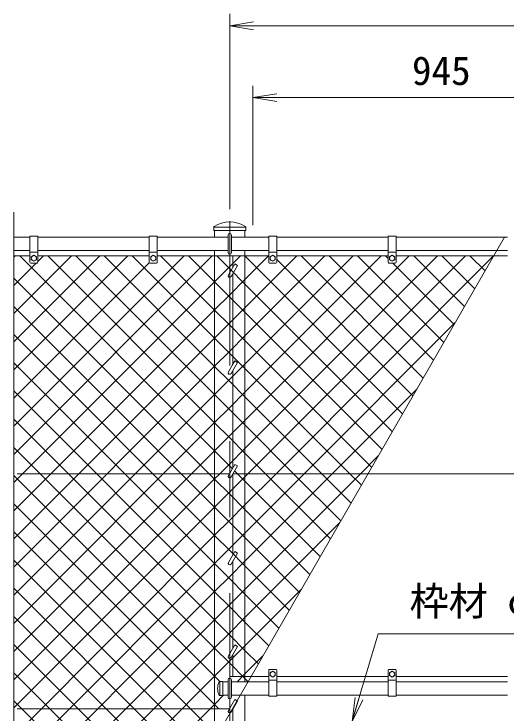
# Model space of a CAD drawing. Units: millimetres, scale not verified. Extents: x -6300 to 6300, y -4455 to 4455.
# Drawn here: x 366 to 1602, y 754 to 2511 of the extents above; entities that cross this region are included whole.
import ezdxf
from ezdxf.enums import TextEntityAlignment as Align

# ---------------------------------------------------------------- set-up
doc = ezdxf.new("R2010")
doc.units = ezdxf.units.MM
doc.header["$LTSCALE"] = 30
doc.linetypes.add('USER1', pattern=[50.8, 31.75, -6.35, 6.35, -6.35])
for name, color, linetype, lineweight in [('0-0_D-STR1', 1, 'Continuous', 18), ('0-2_D-STR3', 3, 'Continuous', 13), ('0-3_D-BMK', 2, 'USER1', 13), ('0-6_D-DCR-HCH', 7, 'Continuous', 9), ('0-7_D-STR-DIM', 7, 'Continuous', 9), ('0-8_0', 7, 'Continuous', 9), ('0-9_D-STR-TXT', 7, 'Continuous', 9), ('0-B_Defpoints', 8, 'Continuous', 18)]:
    doc.layers.add(name, color=color, linetype=linetype, lineweight=lineweight)
doc.styles.add('ＭＳ ゴシック', font='')
doc.styles.get('ＭＳ ゴシック').set_extended_font_data('MS Gothic')

# ---------------------------------------------------------------- blocks, each defined once
blk = doc.blocks.new('_Open')
at = {"layer": '0-8_0'}
blk.add_line((-30, 5), (0, 0), dxfattribs=at)
blk.add_lwpolyline([(-30, -5), (0, 0), (-30, 0)], dxfattribs=at)

msp = doc.modelspace()

# ---------------------------------------------------------------- linework, layer by layer
at = {"layer": '0-0_D-STR1'}
for p, q in [((868.06, 1976.01), (868.06, 1967.95)), ((868.06, 1975.95), (948.26, 1975.95)), ((868.06, 1967.95), (948.26, 1967.95)), ((870.01, 1950.95), (870.01, 1967.95)), ((946.31, 1967.95), (946.31, 1950.95)), ((948.26, 1976.01), (948.26, 1967.95)), ((366.06, 1950.95), (406.06, 1950.95)), ((426.06, 1950.95), (706.06, 1950.95)), ((726.06, 1950.95), (904.16, 1950.95)), ((1006.06, 1950.95), (912.16, 1950.95)), ((1306.06, 1950.95), (1026.06, 1950.95)), ((1606.06, 1950.95), (1326.06, 1950.95)), ((366.06, 1916.95), (406.06, 1916.95)), ((426.06, 1916.95), (706.06, 1916.95)), ((726.06, 1916.95), (904.16, 1916.95)), ((870.01, -985.05), (870.01, 1916.95)), ((1006.06, 1916.95), (912.16, 1916.95)), ((946.31, 1916.95), (946.31, 834.95)), ((1306.06, 1916.95), (1026.06, 1916.95)), ((1606.06, 1916.95), (1326.06, 1916.95)), ((882.73, 835.45), (891.06, 835.45)), ((883.06, 835.45), (883.06, 800.45)), ((891.06, 835.45), (891.06, 800.45)), ((904.16, 834.95), (891.06, 834.95)), ((1006.06, 834.95), (912.16, 834.95)), ((1306.06, 834.95), (1026.06, 834.95)), ((1606.06, 834.95), (1326.06, 834.95)), ((882.73, 800.45), (891.06, 800.45)), ((904.16, 800.95), (891.06, 800.95)), ((1006.06, 800.95), (912.16, 800.95)), ((946.31, 800.95), (946.31, -1404.05)), ((1306.06, 800.95), (1026.06, 800.95)), ((1606.06, 800.95), (1326.06, 800.95))]:
    msp.add_line(p, q, dxfattribs=at)
for centre, radius, start, end in [((908.16, 1916.64), 72.31, 56.96759, 123.03241), ((869.56, 1976.01), 1.5, 123.03241, 180), ((946.76, 1976.01), 1.5, 0, 56.96759), ((913.28, 817.95), 35.72, 151.52136, 208.47864), ((882.73, 834.45), 1, 90, 147.70173), ((882.73, 801.45), 1, 212.29827, 270)]:
    msp.add_arc(centre, radius, start, end, dxfattribs=at)
at = {"layer": '0-2_D-STR3'}
for p, q in [((406.06, 1952.95), (406.06, 1887.95)), ((406.06, 1952.95), (426.06, 1952.95)), ((426.06, 1952.95), (426.06, 1887.95)), ((706.06, 1952.95), (706.06, 1887.95)), ((706.06, 1952.95), (726.06, 1952.95)), ((726.06, 1952.95), (726.06, 1887.95)), ((904.16, 1911.95), (904.16, 1955.95)), ((912.16, 1911.95), (912.16, 1955.95)), ((1006.06, 1952.95), (1006.06, 1887.95)), ((1026.06, 1952.95), (1006.06, 1952.95)), ((1026.06, 1952.95), (1026.06, 1887.95)), ((1306.06, 1952.95), (1306.06, 1887.95)), ((1326.06, 1952.95), (1306.06, 1952.95)), ((1326.06, 1952.95), (1326.06, 1887.95)), ((406.06, 1903.95), (366.06, 1903.95)), ((406.06, 1912.95), (426.06, 1912.95)), ((416.06, 1905.45), (409.56, 1901.69)), ((409.56, 1901.69), (409.56, 1894.21)), ((422.56, 1901.69), (416.06, 1905.45)), ((422.56, 1901.69), (422.56, 1894.21)), ((706.06, 1903.95), (426.06, 1903.95)), ((706.06, 1912.95), (726.06, 1912.95)), ((716.06, 1905.45), (709.56, 1901.69)), ((709.56, 1901.69), (709.56, 1894.21)), ((722.56, 1901.69), (716.06, 1905.45)), ((722.56, 1901.69), (722.56, 1894.21)), ((1006.06, 1903.95), (726.06, 1903.95)), ((916.16, 1875.81), (916.16, 1903.95)), ((1026.06, 1912.95), (1006.06, 1912.95)), ((1009.56, 1901.69), (1016.06, 1905.45)), ((1009.56, 1901.69), (1009.56, 1894.21)), ((1016.06, 1905.45), (1022.56, 1901.69)), ((1022.56, 1901.69), (1022.56, 1894.21)), ((1026.06, 1903.95), (1306.06, 1903.95)), ((1326.06, 1912.95), (1306.06, 1912.95)), ((1309.56, 1901.69), (1316.06, 1905.45)), ((1309.56, 1901.69), (1309.56, 1894.21)), ((1316.06, 1905.45), (1322.56, 1901.69)), ((1322.56, 1901.69), (1322.56, 1894.21)), ((1326.06, 1903.95), (1606.06, 1903.95)), ((408.06, 1885.95), (424.06, 1885.95)), ((708.06, 1885.95), (724.06, 1885.95)), ((920.62, 1883.54), (904.69, 1855.95)), ((927.55, 1879.54), (920.62, 1883.54)), ((1024.06, 1885.95), (1008.06, 1885.95)), ((1324.06, 1885.95), (1308.06, 1885.95)), ((927.55, 1879.54), (911.62, 1851.95)), ((916.16, 1632.31), (916.16, 1859.81)), ((920.62, 1640.04), (904.69, 1612.45)), ((927.55, 1636.04), (911.62, 1608.45)), ((927.55, 1636.04), (911.62, 1608.45)), ((920.62, 1640.04), (914.43, 1629.32)), ((927.55, 1636.04), (920.62, 1640.04)), ((927.55, 1636.04), (920.62, 1640.04)), ((912.66, 1626.25), (904.69, 1612.45)), ((916.16, 1372.81), (916.16, 1616.31)), ((920.62, 1380.54), (904.69, 1352.95)), ((920.62, 1380.54), (904.69, 1352.95)), ((927.55, 1376.54), (911.62, 1348.95)), ((927.55, 1376.54), (911.62, 1348.95)), ((927.55, 1376.54), (920.62, 1380.54)), ((927.55, 1376.54), (920.62, 1380.54)), ((373.96, 1356.95), (907, 1356.95)), ((916.16, 1154.31), (916.16, 1356.81)), ((2915.87, 1356.95), (916.24, 1356.95)), ((920.62, 1162.04), (904.69, 1134.45)), ((920.62, 1162.04), (904.69, 1134.45)), ((927.55, 1158.04), (920.62, 1162.04)), ((927.55, 1158.04), (920.62, 1162.04)), ((927.55, 1158.04), (911.62, 1130.45)), ((927.55, 1158.04), (911.62, 1130.45)), ((916.16, 919.81), (916.16, 1138.31)), ((920.62, 927.54), (904.69, 899.95)), ((927.55, 923.54), (911.62, 895.95)), ((927.55, 923.54), (920.62, 927.54)), ((916.16, 847.95), (916.16, 903.81)), ((1006.06, 798.95), (1006.06, 863.95)), ((1024.06, 865.95), (1008.06, 865.95)), ((1026.06, 798.95), (1026.06, 863.95)), ((1306.06, 798.95), (1306.06, 863.95)), ((1324.06, 865.95), (1308.06, 865.95)), ((1326.06, 798.95), (1326.06, 863.95)), ((1006.06, 847.95), (908.16, 847.95)), ((1009.56, 850.21), (1009.56, 857.69)), ((1009.56, 850.21), (1016.06, 846.45)), ((1016.06, 846.45), (1022.56, 850.21)), ((1022.56, 850.21), (1022.56, 857.69)), ((1026.06, 847.95), (1306.06, 847.95)), ((1309.56, 850.21), (1309.56, 857.69)), ((1309.56, 850.21), (1316.06, 846.45)), ((1316.06, 846.45), (1322.56, 850.21)), ((1322.56, 850.21), (1322.56, 857.69)), ((1326.06, 847.95), (1606.06, 847.95)), ((904.16, 795.95), (904.16, 839.95)), ((912.16, 795.95), (912.16, 839.95)), ((1026.06, 838.95), (1006.06, 838.95)), ((1326.06, 838.95), (1306.06, 838.95)), ((1026.06, 798.95), (1006.06, 798.95)), ((1326.06, 798.95), (1306.06, 798.95)), ((920.62, 790.54), (904.69, 762.95)), ((927.55, 786.54), (911.62, 758.95)), ((927.55, 786.54), (920.62, 790.54)), ((373.96, 766.95), (907, 766.95)), ((916.16, 487.81), (916.16, 766.81))]:
    msp.add_line(p, q, dxfattribs=at)
for points in [[(422.56, 1894.21), (416.06, 1890.45), (409.56, 1894.21)], [(722.56, 1894.21), (716.06, 1890.45), (709.56, 1894.21)], [(1009.56, 1894.21), (1016.06, 1890.45), (1022.56, 1894.21)], [(1309.56, 1894.21), (1316.06, 1890.45), (1322.56, 1894.21)], [(1009.56, 857.69), (1016.06, 861.45), (1022.56, 857.69)], [(1309.56, 857.69), (1316.06, 861.45), (1322.56, 857.69)]]:
    msp.add_lwpolyline(points, dxfattribs=at)
for centre in [(416.06, 1897.95), (716.06, 1897.95), (1016.06, 1897.95), (1316.06, 1897.95), (1016.06, 853.95), (1316.06, 853.95)]:
    msp.add_circle(centre, 6.49, dxfattribs=at)
for centre, radius, start, end in [((908.16, 1955.95), 4, 0, 180), ((908.16, 1911.95), 4, 180, 0), ((408.06, 1887.95), 2, 180, 270), ((424.06, 1887.95), 2, 270, 0), ((708.06, 1887.95), 2, 180, 270), ((724.06, 1887.95), 2, 270, 0), ((1008.06, 1887.95), 2, 180, 270), ((1024.06, 1887.95), 2, 270, 0), ((1308.06, 1887.95), 2, 180, 270), ((1324.06, 1887.95), 2, 270, 0), ((908.16, 1853.95), 4, 150, 330), ((908.16, 1610.45), 4, 150, 330), ((908.16, 1610.45), 4, 150, 330), ((908.16, 1350.95), 4, 150, 330), ((908.16, 1350.95), 4, 150, 330), ((908.16, 1132.45), 4, 150, 330), ((908.16, 1132.45), 4, 150, 330), ((908.16, 897.95), 4, 150, 330), ((1008.06, 863.95), 2, 90, 180), ((1024.06, 863.95), 2, 0, 90), ((1308.06, 863.95), 2, 90, 180), ((1324.06, 863.95), 2, 0, 90), ((908.16, 839.95), 4, 0, 180), ((908.16, 795.95), 4, 180, 0), ((908.16, 760.95), 4, 150, 330)]:
    msp.add_arc(centre, radius, start, end, dxfattribs=at)
at = {"layer": '0-3_D-BMK'}
msp.add_line((908.16, -1419.05), (908.16, 1990.95), dxfattribs=at)
at = {"layer": '0-6_D-DCR-HCH'}
for p, q in [((366.06, 1900.6), (369.41, 1903.95)), ((366.06, 1759.18), (510.83, 1903.95)), ((366.06, 1688.47), (581.54, 1903.95)), ((366.06, 1617.76), (652.25, 1903.95)), ((366.06, 1476.34), (793.67, 1903.95)), ((366.06, 1405.62), (864.38, 1903.95)), ((426.06, 1889.89), (440.12, 1903.95)), ((870.01, 1484.99), (451.05, 1903.95)), ((870.01, 1555.7), (521.76, 1903.95)), ((870.01, 1626.41), (592.47, 1903.95)), ((870.01, 1697.12), (663.18, 1903.95)), ((870.01, 1767.83), (733.89, 1903.95)), ((870.01, 1838.55), (804.6, 1903.95)), ((946.31, 1773.74), (1076.52, 1903.95)), ((946.31, 1703.03), (1147.23, 1903.95)), ((946.31, 1632.32), (1217.94, 1903.95)), ((946.31, 1561.61), (1288.65, 1903.95)), ((1024.49, 1356.95), (1571.22, 1903.68)), ((1394.25, 1597.15), (1087.44, 1903.95)), ((1420.13, 1641.98), (1158.15, 1903.95)), ((1446.01, 1686.81), (1228.87, 1903.95)), ((1306.06, 1897.47), (1299.58, 1903.95)), ((1497.77, 1776.47), (1370.29, 1903.95)), ((1523.65, 1821.29), (1441, 1903.95)), ((1549.54, 1866.12), (1511.71, 1903.95)), ((366.06, 1547.05), (706.21, 1887.2)), ((366.06, 1829.89), (422.12, 1885.95)), ((1368.36, 1552.32), (1026.06, 1894.63)), ((1471.89, 1731.64), (1317.58, 1885.95)), ((870.01, 1343.57), (366.06, 1847.52)), ((908.16, 1800.4), (870.01, 1838.55)), ((946.31, 1762.25), (908.16, 1800.4)), ((870.01, 1272.86), (366.06, 1776.81)), ((908.16, 1729.68), (870.01, 1767.83)), ((908.16, 1735.59), (946.31, 1773.74)), ((1290.72, 1417.84), (946.31, 1762.25)), ((870.01, 1697.44), (908.16, 1735.59)), ((946.31, 1691.53), (908.16, 1729.68)), ((1095.2, 1356.95), (1474.63, 1736.38)), ((870.01, 1202.15), (366.06, 1706.1)), ((366.06, 1193.49), (870.01, 1697.44)), ((908.16, 1658.97), (870.01, 1697.12)), ((908.16, 1664.88), (946.31, 1703.03)), ((1264.84, 1373.01), (946.31, 1691.53)), ((870.01, 1626.73), (908.16, 1664.88)), ((946.31, 1620.82), (908.16, 1658.97)), ((870.01, 1131.44), (366.06, 1635.39)), ((366.06, 1122.78), (870.01, 1626.73)), ((908.16, 1588.26), (870.01, 1626.41)), ((908.16, 1594.17), (946.31, 1632.32)), ((1210.18, 1356.95), (946.31, 1620.82)), ((870.01, 1556.02), (908.16, 1594.17)), ((946.31, 1550.11), (908.16, 1588.26)), ((870.01, 1060.73), (366.06, 1564.68)), ((1165.91, 1356.95), (1378.04, 1569.07)), ((366.06, 1052.07), (870.01, 1556.02)), ((908.16, 1517.55), (870.01, 1555.7)), ((908.16, 1523.46), (946.31, 1561.61)), ((1139.47, 1356.95), (946.31, 1550.11)), ((870.01, 1485.31), (908.16, 1523.46)), ((946.31, 1479.4), (908.16, 1517.55)), ((870.01, 990.02), (366.06, 1493.97)), ((366.06, 981.36), (870.01, 1485.31)), ((908.16, 1446.84), (870.01, 1484.99)), ((1068.76, 1356.95), (946.31, 1479.4)), ((946.31, 1408.69), (908.16, 1446.84)), ((870.01, 919.31), (366.06, 1423.26)), ((998.05, 1356.95), (946.31, 1408.69)), ((1236.62, 1356.95), (1281.44, 1401.77)), ((946.31, 1278.77), (1024.49, 1356.95)), ((946.31, 1208.06), (1095.2, 1356.95)), ((946.31, 1137.35), (1165.91, 1356.95)), ((946.31, 1066.64), (1236.62, 1356.95)), ((1161.31, 1193.69), (998.05, 1356.95)), ((1187.19, 1238.52), (1068.76, 1356.95)), ((1213.07, 1283.35), (1139.47, 1356.95)), ((1238.95, 1328.18), (1210.18, 1356.95)), ((908.16, 1305.42), (870.01, 1343.57)), ((946.31, 1267.27), (908.16, 1305.42)), ((908.16, 1234.71), (870.01, 1272.86)), ((908.16, 1240.62), (946.31, 1278.77)), ((1109.54, 1104.03), (946.31, 1267.27)), ((870.01, 1202.47), (908.16, 1240.62)), ((946.31, 1196.56), (908.16, 1234.71)), ((946.31, 995.93), (1184.85, 1234.47)), ((870.01, 707.17), (366.06, 1211.12)), ((366.06, 698.52), (870.01, 1202.47)), ((908.16, 1164), (870.01, 1202.15)), ((908.16, 1169.91), (946.31, 1208.06)), ((1083.66, 1059.21), (946.31, 1196.56)), ((870.01, 1131.76), (908.16, 1169.91)), ((946.31, 1125.85), (908.16, 1164)), ((850.73, 655.75), (366.06, 1140.41)), ((366.06, 627.81), (870.01, 1131.76)), ((908.16, 1093.29), (870.01, 1131.44)), ((908.16, 1099.2), (946.31, 1137.35)), ((1057.78, 1014.38), (946.31, 1125.85)), ((870.01, 1061.05), (908.16, 1099.2)), ((946.31, 1055.14), (908.16, 1093.29)), ((824.84, 610.92), (366.06, 1069.7)), ((366.06, 557.1), (870.01, 1061.05)), ((908.16, 1022.58), (870.01, 1060.73)), ((908.16, 1028.49), (946.31, 1066.64)), ((946.31, 925.21), (1088.26, 1067.17)), ((1031.9, 969.55), (946.31, 1055.14)), ((870.01, 990.34), (908.16, 1028.49)), ((946.31, 984.43), (908.16, 1022.58)), ((798.96, 566.09), (366.06, 998.99)), ((366.06, 486.39), (870.01, 990.34)), ((908.16, 951.87), (870.01, 990.02)), ((908.16, 957.78), (946.31, 995.93)), ((1006.02, 924.72), (946.31, 984.43)), ((870.01, 919.63), (908.16, 957.78)), ((946.31, 913.72), (908.16, 951.87)), ((773.08, 521.26), (366.06, 928.28)), ((366.06, 415.68), (870.01, 919.63)), ((908.16, 881.16), (870.01, 919.31)), ((908.16, 887.06), (946.31, 925.21)), ((980.13, 879.89), (946.31, 913.72)), ((870.01, 848.91), (908.16, 887.06)), ((946.31, 843.01), (908.16, 881.16)), ((747.2, 476.43), (366.06, 857.57)), ((366.06, 344.96), (870.01, 848.91)), ((954.25, 835.06), (946.31, 843.01)), ((721.32, 431.6), (366.06, 786.86))]:
    msp.add_line(p, q, dxfattribs=at)
for points in [[(366.06, 1334.91), (870.01, 1838.86), (908.16, 1877.01), (935.1, 1903.95)], [(366.06, 1264.2), (870.01, 1768.15), (908.16, 1806.3), (946.31, 1844.45), (1005.81, 1903.95)], [(366.06, 910.65), (870.01, 1414.6), (908.16, 1452.75), (946.31, 1490.9), (1359.36, 1903.95)], [(366.06, 839.94), (870.01, 1343.89), (883.07, 1356.95), (908.16, 1382.04), (946.31, 1420.19), (1430.07, 1903.95)], [(366.06, 769.23), (870.01, 1273.18), (908.16, 1311.33), (946.31, 1349.48), (953.78, 1356.95), (1500.78, 1903.95)], [(914.45, 1369.84), (908.16, 1376.13), (870.01, 1414.28), (380.34, 1903.95)], [(1316.6, 1462.66), (946.31, 1832.96), (908.16, 1871.11), (875.31, 1903.95)], [(1342.48, 1507.49), (946.31, 1903.67), (946.02, 1903.95)], [(1135.43, 1148.86), (946.31, 1337.98), (927.34, 1356.95), (920.3, 1363.99)], [(883.15, 835.45), (870.01, 848.6), (366.06, 1352.55)], [(880.94, 766.95), (870.01, 777.89), (366.06, 1281.84)], [(926.76, 834.95), (946.31, 854.5), (991.67, 899.86)], [(366.06, 274.25), (870.01, 778.2), (892.76, 800.95)]]:
    msp.add_lwpolyline(points, dxfattribs=at)
at = {"layer": '0-7_D-STR-DIM'}
for p, q in [((908.16, 2020.95), (908.16, 2510.95)), ((968.16, 2480.95), (2863.96, 2480.95)), ((966.31, 1980.95), (966.31, 2330.95)), ((1851.31, 2300.95), (1026.31, 2300.95)), ((366.06, 476.6), (366.06, 2013.95))]:
    msp.add_line(p, q, dxfattribs=at)
at = {"layer": '0-9_D-STR-TXT'}
msp.add_lwpolyline([(2085.07, 955.38), (1281.15, 955.38), (1215.99, 736.66)], dxfattribs=at)
at = {"layer": '0-B_Defpoints'}
msp.add_line((366.06, -183.72), (1598.51, 1950.95), dxfattribs=at)

# ---------------------------------------------------------------- block references
at = {"layer": '0-7_D-STR-DIM', "xscale": 2, "yscale": 2, "rotation": 180}
for p in [(908.16, 2480.95), (966.31, 2300.95)]:
    msp.add_blockref('_Open', p, dxfattribs=at)
at = {"layer": '0-9_D-STR-TXT', "xscale": 2, "yscale": 2, "rotation": 253.40928}
msp.add_blockref('_Open', (1215.41, 734.75), dxfattribs=at)

# ---------------------------------------------------------------- texts
at = {"layer": '0-7_D-STR-DIM', "style": 'ＭＳ ゴシック'}
msp.add_text('945', height=72.14, dxfattribs=at).set_placement((1366.1, 2311.07), align=Align.BOTTOM_LEFT)
at = {"layer": '0-9_D-STR-TXT', "style": 'ＭＳ ゴシック'}
msp.add_text('枠材 φ34.0x2.3', height=72.14, dxfattribs=at).set_placement((1359.82, 979.58), align=Align.BOTTOM_LEFT)

doc.saveas('drawing.dxf')
